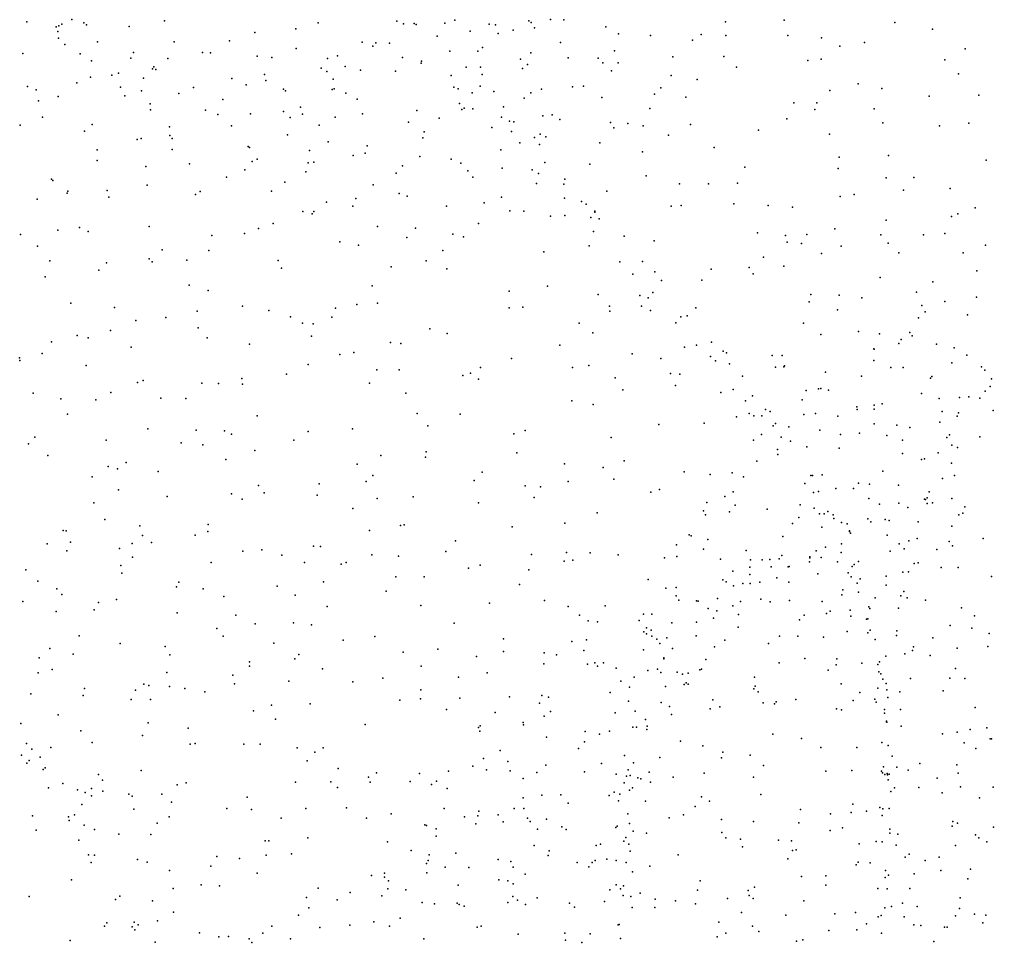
# Model space of a CAD drawing. Header units: metres. Extents: x -25 to 25, y -27.7 to 27.8.
# Drawn here: x -4.742 to -3.329, y -2.669 to -1.329 of the extents above; entities that cross this region are included whole.
import ezdxf

# ---------------------------------------------------------------- set-up
doc = ezdxf.new("R2010")
doc.units = ezdxf.units.M

msp = doc.modelspace()

# ---------------------------------------------------------------- linework, layer by layer
for p in [(-4.7313, -1.3329, -8.5523), (-4.6887, -1.3402, -7.9586), (-4.6852, -1.3385, -8.4729), (-4.6806, -1.3359, -7.6216), (-4.6662, -1.3293, -8.1059), (-4.6487, -1.3341, -8.2684), (-4.6447, -1.3372, -8.1931), (-4.5831, -1.3394, -7.3714), (-4.5318, -1.3313, 24.0346), (-4.3088, -1.3341, 0.2464), (-4.1946, -1.3316, -4.2348), (-4.1846, -1.3354, -8.4764), (-4.1692, -1.3351, -4.3051), (-4.1664, -1.3365, -8.5519), (-4.125, -1.3346, -5.0976), (-4.1103, -1.3303, -4.6931), (-4.0607, -1.3361, -8.7788), (-4.0511, -1.337, 0.5387), (-4.003, -1.3312, -7.4318), (-3.9995, -1.3339, 28.3078), (-3.9945, -1.3412, -8.9098), (-3.9713, -1.3293, -7.8741), (-3.952, -1.3296, -8.9684), (-3.8914, -1.3398, -7.7303), (-3.7176, -1.3327, 28.7458), (-3.6324, -1.3301, -9.3454), (-3.4716, -1.3339, 24.1458), (-4.6866, -1.3466, -15.0955), (-4.6856, -1.3562, -7.7437), (-4.4007, -1.3483, -3.8522), (-4.3411, -1.3429, -7.2492), (-4.1359, -1.3533, -4.4279), (-4.0883, -1.3465, -5.2099), (-4.0474, -1.3495, 28.0899), (-4.0258, -1.3448, -26.8298), (-3.8729, -1.3502, -7.5025), (-3.8265, -1.3528, 20.3176), (-3.7527, -1.3512, 0.7637), (-3.7172, -1.3524, 24.0325), (-3.6272, -1.3528, 20.7089), (-3.5784, -1.356, 0.775), (-3.4173, -1.3433, -9.4654), (-4.6764, -1.3658, 27.2747), (-4.629, -1.362, -7.4914), (-4.5178, -1.362, 27.4565), (-4.4371, -1.3602, -15.0545), (-4.245, -1.3624, -8.3637), (-4.2295, -1.3682, -4.1652), (-4.2249, -1.3634, -7.336), (-4.205, -1.3635, -8.1606), (-4.07, -1.3701, -7.4085), (-3.957, -1.3629, -7.7907), (-3.7652, -1.3595, 28.6744), (-3.5517, -1.368, -9.3995), (-3.5156, -1.3628, 28.8159), (-4.7373, -1.3789, -8.6321), (-4.6541, -1.3791, -8.5301), (-4.5766, -1.3774, 27.3884), (-4.4764, -1.3771, -7.3305), (-4.4648, -1.3776, -26.5545), (-4.3974, -1.3825, 23.9884), (-4.3758, -1.3847, 27.5727), (-4.3404, -1.3712, -3.973), (-4.2804, -1.3819, 27.6467), (-4.1862, -1.3845, 27.7126), (-4.1175, -1.3751, -4.5526), (-4.077, -1.3751, -7.945), (-3.9999, -1.3779, 28.1652), (-3.9461, -1.3851, -5.332), (-3.8788, -1.3746, -5.3729), (-3.794, -1.3835, 24.0127), (-3.7201, -1.383, -5.4101), (-3.3697, -1.3717, -5.4724), (-4.6376, -1.3894, -7.8399), (-4.5803, -1.3856, -8.4017), (-4.5471, -1.3979, -7.3975), (-4.5267, -1.3861, -3.7161), (-4.2951, -1.3858, 23.9567), (-4.2695, -1.3977, -8.2207), (-4.1594, -1.3928, -8.0296), (-4.1589, -1.3899, -7.3751), (-4.0937, -1.3984, -4.6686), (-4.0729, -1.3986, 27.8706), (-4.015, -1.3871, -7.8366), (-4.0051, -1.3948, -5.2725), (-3.9023, -1.3856, -7.622), (-3.8957, -1.3922, 0.6623), (-3.8733, -1.3924, -9.1073), (-3.7017, -1.3984, -9.3076), (-3.5979, -1.3888, -5.4388), (-3.5789, -1.3868, -21.4743), (-3.3994, -1.3878, 20.7092), (-4.6389, -1.413, 25.1594), (-4.608, -1.4101, -7.9139), (-4.5983, -1.4073, -3.6458), (-4.549, -1.4011, -8.2349), (-4.5442, -1.4021, -8.3083), (-4.3866, -1.4091, -7.3462), (-4.3045, -1.4, -8.3722), (-4.2959, -1.4048, -8.2951), (-4.247, -1.403, -8.5687), (-4.1963, -1.4045, -4.2396), (-4.1155, -1.4106, -5.0759), (-4.0709, -1.409, -7.8834), (-4.0122, -1.4005, -7.4539), (-3.8831, -1.404, 28.4386), (-3.7965, -1.4105, -5.4026), (-3.3792, -1.408, 28.7972), (-4.7304, -1.4264, -15.8769), (-4.6591, -1.4213, -8.6167), (-4.5957, -1.4274, -7.625), (-4.5621, -1.4146, -15.4684), (-4.434, -1.4151, -8.3904), (-4.4131, -1.4243, -15.2537), (-4.3847, -1.4179, -8.27), (-4.2869, -1.4158, -8.4894), (-4.1116, -1.4276, -5.1872), (-4.0738, -1.4259, -4.7587), (-3.9398, -1.427, -9.0468), (-3.9237, -1.4263, -7.564), (-3.7589, -1.4166, 20.4541), (-3.5248, -1.4225, -5.48), (-4.718, -1.4316, 0.0364), (-4.6858, -1.4412, -3.5742), (-4.5893, -1.4401, -7.8155), (-4.5648, -1.4328, -7.4957), (-4.5108, -1.4366, -8.087), (-4.4898, -1.4281, -3.7653), (-4.3589, -1.4307, -8.2054), (-4.3559, -1.4329, -8.4429), (-4.2881, -1.4311, -4.0748), (-4.2856, -1.43, -8.1293), (-4.2684, -1.4362, -7.3625), (-4.1057, -1.4302, -8.8056), (-4.0854, -1.4356, -4.9362), (-4.0539, -1.4337, 23.9564), (-4, -1.4356, -8.9723), (-3.9848, -1.4303, 28.019), (-3.8205, -1.4377, 24.6912), (-3.8112, -1.4285, 28.5543), (-3.566, -1.4326, 20.2686), (-3.4905, -1.4293, -9.4403), (-3.4218, -1.4405, -9.4768), (-3.3499, -1.439, -9.5077), (-4.7146, -1.4476, 27.205), (-4.5525, -1.4518, -8.5423), (-4.4471, -1.4456, -15.7902), (-4.2523, -1.445, -8.0448), (-4.1034, -1.4513, -4.5327), (-4.0097, -1.4435, -5.3286), (-3.8971, -1.4424, 28.3379), (-3.775, -1.442, -9.2482), (-3.6183, -1.4503, 28.6978), (-3.5848, -1.4502, -14.988), (-4.552, -1.4603, -7.9125), (-4.472, -1.4608, -7.4358), (-4.4542, -1.4672, -3.8176), (-4.407, -1.4662, -8.5928), (-4.3591, -1.4631, -8.0567), (-4.3345, -1.4564, -8.572), (-4.3316, -1.4669, 24.8743), (-4.2445, -1.4665, -7.9519), (-4.1653, -1.4616, -7.8904), (-4.1001, -1.4598, -7.8393), (-4.0969, -1.4581, -7.4412), (-4.084, -1.459, -5.0334), (-4.0398, -1.456, -7.7617), (-3.9828, -1.4691, -7.5893), (-3.9691, -1.4676, 27.9145), (-3.8275, -1.4587, -15.1635), (-3.5878, -1.4602, 24.6863), (-3.5019, -1.4591, 28.7213), (-4.7413, -1.4826, 24.2213), (-4.7085, -1.4712, -8.7149), (-4.6367, -1.482, -8.6722), (-4.4342, -1.4835, -7.9367), (-4.3492, -1.4718, 23.9992), (-4.307, -1.4827, -8.6549), (-4.2839, -1.471, 27.6291), (-4.1777, -1.4785, -8.8039), (-4.1332, -1.4724, -4.4014), (-4.0427, -1.4713, -4.8025), (-4.031, -1.4771, -4.7333), (-4.0249, -1.4778, -7.6779), (-3.9579, -1.4747, -5.3686), (-3.8846, -1.4789, -9.126), (-3.8591, -1.4803, 24.0172), (-3.8371, -1.4837, -5.4226), (-3.7682, -1.4816, -5.4387), (-3.6284, -1.4737, -5.4728), (-3.4891, -1.4792, -5.5195), (-3.4069, -1.4836, -5.5342), (-3.3644, -1.48, 28.7113), (-4.6478, -1.4916, 24.1428), (-4.5242, -1.4852, 24.0748), (-4.524, -1.4977, -7.8131), (-4.353, -1.497, -3.9763), (-4.1548, -1.4922, -4.3003), (-4.0566, -1.486, -4.5929), (-4.0279, -1.4919, -4.8744), (-3.9865, -1.4956, -5.2833), (-3.8798, -1.4865, 28.2157), (-3.8002, -1.4972, -26.8146), (-3.6695, -1.4899, 28.5973), (-3.5665, -1.4957, -9.3953), (-4.5714, -1.5036, -3.7026), (-4.5656, -1.5023, -8.653), (-4.5207, -1.502, -7.5766), (-4.2941, -1.5068, -8.7208), (-4.157, -1.501, -7.4503), (-4.0158, -1.5084, -4.9446), (-3.9949, -1.5005, -9.0235), (-3.9876, -1.5107, 27.8247), (-3.9781, -1.4997, 23.9806), (-3.8997, -1.5086, 28.007), (-4.6295, -1.5185, -3.6536), (-4.5206, -1.518, -7.7221), (-4.4101, -1.5138, -7.4555), (-4.4085, -1.5151, -8.665), (-4.3211, -1.5193, 0.244), (-4.2403, -1.5233, -7.4437), (-4.2374, -1.5127, -4.1818), (-4.0437, -1.5186, -5.1544), (-3.8381, -1.5214, -9.1942), (-3.734, -1.5151, 28.4633), (-4.6293, -1.5342, 27.2994), (-4.4952, -1.5389, -3.7987), (-4.4044, -1.5357, 27.5223), (-4.3971, -1.5322, -3.9104), (-4.3232, -1.5374, -4.0411), (-4.3149, -1.5365, -7.4373), (-4.2578, -1.5268, -8.805), (-4.1611, -1.528, 27.6681), (-4.1155, -1.5323, -7.7319), (-4.1014, -1.5381, -7.6473), (-3.9796, -1.5367, -4.6952), (-3.9145, -1.5394, 27.8687), (-3.5525, -1.529, 28.6095), (-3.481, -1.527, -9.4393), (-3.3394, -1.5334, -9.4989), (-4.5586, -1.5425, 27.377), (-4.415, -1.5477, -7.8177), (-4.3267, -1.5503, -7.8423), (-4.1953, -1.5525, -4.2266), (-4.1863, -1.5417, -7.7631), (-4.0914, -1.5489, -7.5246), (-4.0417, -1.5452, -4.4807), (-3.9981, -1.5476, -26.7263), (-3.9889, -1.5531, -5.0493), (-3.6895, -1.5439, -9.3233), (-3.5539, -1.5456, 0.6899), (-4.6957, -1.561, 24.1985), (-4.6936, -1.5629, -8.8108), (-4.4415, -1.5584, -7.6496), (-4.357, -1.5654, 24.0144), (-4.084, -1.5584, 23.9674), (-3.992, -1.5673, -4.5489), (-3.952, -1.5684, -4.9358), (-3.9505, -1.5612, -4.7793), (-3.8325, -1.5565, 28.0468), (-3.7842, -1.5678, 28.1162), (-3.7421, -1.5677, 28.2565), (-3.7, -1.5667, -5.4906), (-3.4845, -1.559, 24.2146), (-3.4444, -1.5589, -5.5785), (-4.6729, -1.5816, 27.2176), (-4.6721, -1.5784, -3.6395), (-4.6147, -1.5777, -8.7941), (-4.5566, -1.5699, -26.4045), (-4.4799, -1.5792, -8.7599), (-4.3765, -1.5787, -7.5018), (-4.2288, -1.5694, 23.9759), (-4.1911, -1.5818, -7.5579), (-3.8896, -1.5785, -9.1438), (-3.4592, -1.5772, -26.9187), (-3.3913, -1.5749, -9.4698), (-4.7166, -1.5901, 27.1425), (-4.6124, -1.5874, 24.1449), (-4.4869, -1.5833, 27.4423), (-4.2966, -1.5945, 27.5841), (-4.254, -1.5894, -7.6899), (-4.1795, -1.5859, -8.9061), (-4.0676, -1.5956, -4.3845), (-4.0427, -1.5872, 27.6985), (-3.951, -1.5889, -9.0893), (-3.9264, -1.5934, -5.2582), (-3.7054, -1.5967, 28.1598), (-3.5511, -1.5861, 24.1606), (-3.531, -1.5833, 28.5143), (-4.331, -1.6081, -4.0353), (-4.315, -1.6083, -8.8564), (-4.2584, -1.6002, -7.5503), (-4.1226, -1.6003, -8.9447), (-4.0304, -1.6071, -9.0378), (-4.01, -1.6076, 23.977), (-3.9196, -1.5975, 27.7972), (-3.9074, -1.6091, -5.326), (-3.9073, -1.6076, -4.8664), (-3.7966, -1.6003, -5.4471), (-3.7817, -1.5995, 27.9174), (-3.6554, -1.5993, -21.9866), (-3.6205, -1.6019, -5.5289), (-3.3551, -1.6026, -21.4001), (-4.374, -1.6255, -16.0859), (-4.3176, -1.6115, -7.6464), (-3.9715, -1.615, -4.4886), (-3.9506, -1.614, -5.1509), (-3.9131, -1.6169, -4.6563), (-3.9009, -1.6186, -4.9422), (-3.4844, -1.6205, 28.404), (-3.3897, -1.6152, 28.4656), (-3.3802, -1.6115, -5.6003), (-4.6863, -1.6353, 25.2115), (-4.655, -1.6315, -8.8504), (-4.6424, -1.637, -3.6904), (-4.5541, -1.63, 25.1108), (-4.3951, -1.6328, 27.5023), (-4.2224, -1.6298, -4.1678), (-4.1672, -1.6325, 23.9788), (-4.0761, -1.6256, 0.4522), (-3.9092, -1.6373, -5.0559), (-3.6713, -1.6388, 27.9221), (-3.559, -1.6333, 28.265), (-4.7406, -1.6413, -8.8836), (-4.4632, -1.643, -3.8699), (-4.4155, -1.6402, -3.9303), (-4.2772, -1.6519, -4.1038), (-4.1801, -1.6458, -26.5634), (-4.1134, -1.6409, 24.7858), (-4.0978, -1.6449, 27.653), (-3.8646, -1.6441, -4.7512), (-3.8211, -1.6506, -9.2118), (-3.6305, -1.6428, 28.0286), (-3.6279, -1.6525, -9.3527), (-3.5997, -1.6414, 28.122), (-3.4921, -1.6419, 24.2026), (-3.43, -1.6419, 28.3409), (-3.3993, -1.6401, 0.7045), (-4.7159, -1.6585, 0.0752), (-4.535, -1.6637, -3.7997), (-4.4671, -1.6645, 24.0687), (-4.2499, -1.6567, -8.9366), (-4.1277, -1.6647, -8.9968), (-3.981, -1.6664, -4.4138), (-3.9156, -1.6581, -9.1417), (-3.6071, -1.6544, -22.2286), (-3.5497, -1.6582, -9.392), (-3.4817, -1.6541, 28.1219), (-3.34, -1.6567, -23.1562), (-4.698, -1.6798, 27.1278), (-4.5538, -1.6768, 24.1294), (-4.5496, -1.6812, 27.344), (-4.4994, -1.6788, -8.873), (-4.3668, -1.6791, -3.9903), (-4.152, -1.6798, -4.2091), (-3.8711, -1.681, 0.5708), (-3.8379, -1.6806, 24.0206), (-3.6622, -1.6746, 27.8391), (-3.5782, -1.669, -5.5873), (-3.4658, -1.6683, 28.0096), (-3.3725, -1.6682, 24.2881), (-4.6268, -1.6932, -8.8958), (-4.6156, -1.6825, 27.2703), (-4.3617, -1.6904, -8.9194), (-4.2029, -1.6883, -8.9804), (-4.1221, -1.6914, -15.5911), (-3.8199, -1.6956, -5.3966), (-3.7383, -1.6919, 27.7617), (-3.6832, -1.6895, -9.314), (-3.6327, -1.6873, -5.5454), (-3.353, -1.6942, 27.9577), (-4.705, -1.7027, 24.2511), (-3.8522, -1.6989, -4.5966), (-3.8106, -1.7082, -4.7068), (-3.7517, -1.7077, -9.2526), (-3.6772, -1.6985, 24.082), (-3.4933, -1.7037, -22.8832), (-3.4166, -1.7101, 27.8981), (-4.4958, -1.7149, -3.8464), (-4.4685, -1.7228, 25.0226), (-4.2305, -1.7159, 27.572), (-4.0317, -1.7236, 27.6355), (-3.9758, -1.7166, -9.1334), (-3.9025, -1.7286, -9.1625), (-3.8421, -1.73, -9.2042), (-3.8298, -1.7332, -5.1258), (-3.823, -1.7255, -5.0193), (-3.5937, -1.7286, 24.1085), (-3.5528, -1.7296, 27.8072), (-3.5199, -1.7336, 0.6692), (-3.4403, -1.7251, 24.2221), (-3.3535, -1.7324, -3.0667), (-4.6677, -1.7411, -3.7065), (-4.6042, -1.7476, -3.7615), (-4.4841, -1.7526, -8.9354), (-4.4184, -1.7456, 0.23), (-4.3804, -1.7519, -3.9404), (-4.2833, -1.7483, -4.0464), (-4.2527, -1.743, 0.3266), (-4.2226, -1.7411, 23.9965), (-4.0316, -1.748, 23.977), (-4.0116, -1.7469, -4.271), (-3.8857, -1.7457, -4.4245), (-3.8396, -1.7454, 27.6671), (-3.8265, -1.7518, -4.5032), (-3.7604, -1.7477, -5.4206), (-3.5961, -1.7394, -21.8268), (-3.5551, -1.7506, -9.3637), (-3.4326, -1.7443, -2.9785), (-3.3992, -1.7387, -2.871), (-4.5733, -1.7665, 27.2353), (-4.5296, -1.7621, 24.1264), (-4.3487, -1.7612, 24.0486), (-4.2889, -1.7617, -9.0073), (-3.8856, -1.7529, -15.3582), (-3.7823, -1.761, -4.9745), (-3.7732, -1.7594, -4.905), (-3.4373, -1.7624, 27.7946), (-3.4276, -1.7537, -2.8039), (-3.3663, -1.7583, -2.6765), (-4.6098, -1.781, 24.192), (-4.4828, -1.7769, 27.34), (-4.3315, -1.7704, -3.9953), (-4.3161, -1.7713, 24.9093), (-4.1467, -1.7785, 27.5643), (-3.9298, -1.7703, 23.9904), (-3.7895, -1.7699, -5.0711), (-3.6042, -1.7703, 27.7186), (-4.6586, -1.788, -8.9677), (-4.6426, -1.7915, 27.1036), (-4.4695, -1.7917, -3.8701), (-4.3182, -1.789, 27.4677), (-4.1214, -1.7852, -4.1557), (-3.9102, -1.7843, -4.3385), (-3.5792, -1.7867, -22.416), (-3.5245, -1.7821, 24.1355), (-3.4943, -1.7856, -2.8793), (-3.4628, -1.7939, -9.3981), (-3.4499, -1.7836, -3.132), (-3.4465, -1.7888, -2.7111), (-4.6957, -1.7975, 27.0222), (-4.58, -1.8049, -8.9722), (-4.4082, -1.8008, 27.3848), (-4.2038, -1.7981, -4.077), (-4.1888, -1.7998, -9.0681), (-3.9578, -1.802, 27.6021), (-3.777, -1.8051, -4.5018), (-3.7598, -1.802, -5.3084), (-3.7377, -1.7979, -4.8506), (-3.5023, -1.8074, -5.6219), (-3.5019, -1.808, -2.7623), (-3.4662, -1.7999, 27.7148), (-3.4113, -1.8008, -3.2721), (-3.3859, -1.8058, -2.583), (-4.7421, -1.8204, 24.3357), (-4.7092, -1.814, -3.6951), (-4.2774, -1.8158, 24.0266), (-4.2571, -1.8128, -4.0336), (-4.0283, -1.8214, -4.1977), (-3.8529, -1.8145, 24.8201), (-3.8112, -1.8216, -9.212), (-3.7394, -1.8187, -4.5925), (-3.7211, -1.8106, -4.7355), (-3.7162, -1.8131, -26.5583), (-3.65, -1.817, 27.6598), (-3.6354, -1.8172, -5.4993), (-3.3674, -1.8165, -3.3593), (-4.7418, -1.8244, -8.9803), (-4.6454, -1.8317, -3.7438), (-4.323, -1.8301, -9.0484), (-4.0731, -1.8343, 27.5553), (-3.9397, -1.8347, -4.2514), (-3.916, -1.8316, 0.5364), (-3.7321, -1.825, -5.3894), (-3.7119, -1.829, -15.2224), (-3.6452, -1.8342, -9.2934), (-3.633, -1.8337, 24.8385), (-3.6321, -1.8322, 24.0781), (-3.5021, -1.8245, -3.1566), (-3.4775, -1.8343, -3.24), (-3.4595, -1.8345, -2.613), (-3.389, -1.8278, -5.6363), (-3.346, -1.8334, -4.039), (-4.4193, -1.8507, -26.2667), (-4.3547, -1.8443, 24.0621), (-4.2236, -1.8377, 27.4912), (-4.1909, -1.838, 24.0065), (-4.0985, -1.8463, 24.8296), (-4.0877, -1.8429, -9.129), (-4.076, -1.8513, -4.1393), (-3.8778, -1.8496, -4.2902), (-3.7975, -1.8433, -4.4185), (-3.7839, -1.844, 27.6148), (-3.6928, -1.8472, -4.7902), (-3.5723, -1.8413, -3.0135), (-3.5202, -1.8472, -9.3545), (-3.4201, -1.8502, -9.3922), (-3.4182, -1.8477, 24.1853), (-3.341, -1.8386, -3.8847), (-3.3314, -1.8508, -2.4116), (-4.5706, -1.8565, 24.1818), (-4.5626, -1.8536, -3.8026), (-4.4773, -1.8571, -9.0215), (-4.4534, -1.8578, 27.3017), (-4.4187, -1.8587, -3.9029), (-4.2341, -1.8573, -9.0926), (-3.7899, -1.8608, 24.0219), (-3.5825, -1.8655, -5.5659), (-3.5792, -1.8648, -2.7733), (-3.3333, -1.8622, -3.689), (-4.7223, -1.8717, -17.8207), (-4.6096, -1.8709, -9.0103), (-4.5368, -1.8792, 27.1794), (-4.5009, -1.8797, -3.8447), (-4.1816, -1.8718, -4.0571), (-3.8666, -1.8671, -9.1899), (-3.7241, -1.8707, -4.488), (-3.7065, -1.8667, -5.1884), (-3.6783, -1.8755, -5.4216), (-3.6006, -1.8678, -2.903), (-3.5679, -1.8675, -3.1229), (-3.4329, -1.8721, -3.3695), (-3.4073, -1.8795, -2.4467), (-3.378, -1.878, -3.4908), (-3.3643, -1.8769, -3.8297), (-3.3486, -1.879, 24.7888), (-3.3408, -1.8691, 27.6464), (-4.6819, -1.88, 26.9666), (-4.6313, -1.8816, 27.0507), (-3.9403, -1.8829, 27.5563), (-3.9096, -1.8884, -26.3953), (-3.6886, -1.8828, -9.255), (-3.6065, -1.8816, 27.6033), (-3.5269, -1.8915, -3.2654), (-3.5018, -1.8891, 27.6051), (-3.49, -1.8873, 0.6885), (-4.6725, -1.9025, 24.2828), (-4.3971, -1.9046, -9.0769), (-4.1652, -1.9013, -9.1258), (-4.1027, -1.9023, -4.0851), (-3.7015, -1.9061, 27.5727), (-3.6831, -1.9012, -5.2569), (-3.6765, -1.9045, -5.1007), (-3.6647, -1.9046, -5.0029), (-3.6593, -1.8953, -4.8551), (-3.6527, -1.8982, -4.7632), (-3.6037, -1.9029, -22.1453), (-3.5869, -1.9015, -22.647), (-3.5546, -1.9051, -9.3149), (-3.5267, -1.8957, -2.6026), (-3.5018, -1.8951, -5.6137), (-3.403, -1.8986, -23.3915), (-3.3814, -1.905, -3.9123), (-3.3792, -1.9002, -4.1353), (-3.3291, -1.8968, -2.304), (-4.1496, -1.919, 27.4627), (-3.8144, -1.9172, -4.3005), (-3.7486, -1.9155, -4.4017), (-3.6482, -1.9191, -3.0314), (-3.6449, -1.9159, -2.8717), (-3.6256, -1.9207, -2.7536), (-3.502, -1.9162, -3.3369), (-3.4691, -1.9182, -2.4309), (-3.4501, -1.9218, 24.1458), (-3.4064, -1.9137, -2.3575), (-4.7196, -1.9355, 24.3547), (-4.5557, -1.9236, 27.1006), (-4.4855, -1.9254, 0.248), (-4.4447, -1.9263, -3.8404), (-4.4343, -1.9311, 27.2433), (-4.3234, -1.9273, 24.0635), (-4.2589, -1.9235, 27.407), (-4.0246, -1.9306, 23.9855), (-4.0084, -1.926, 27.5075), (-3.8834, -1.9361, -4.2209), (-3.6654, -1.9317, -2.9396), (-3.6369, -1.9357, -4.9341), (-3.5808, -1.9257, -2.6519), (-3.5506, -1.9316, -5.5631), (-3.5233, -1.9299, -2.5371), (-3.4835, -1.9331, -9.3265), (-3.3965, -1.936, -3.9883), (-3.3923, -1.9321, -9.3515), (-3.3485, -1.9353, 24.1782), (-4.7291, -1.9453, -3.6681), (-4.6164, -1.9401, 26.9833), (-4.5073, -1.9441, -3.7833), (-4.4761, -1.9468, 24.1281), (-4.3441, -1.94, -3.8997), (-3.6769, -1.9401, -4.4965), (-3.6234, -1.9415, -3.1574), (-3.5997, -1.9496, -22.8815), (-3.4608, -1.94, -3.431), (-3.3893, -1.9475, -3.6019), (-3.381, -1.9505, -4.2258), (-4.7009, -1.9624, -18.2828), (-4.4007, -1.9551, 24.9621), (-4.2179, -1.9625, -9.1303), (-4.1518, -1.9572, -4.0113), (-4.0205, -1.9586, -9.1554), (-3.642, -1.9534, -5.3683), (-3.6418, -1.9607, -5.1351), (-3.5528, -1.9518, -23.2243), (-3.4606, -1.9596, -2.3), (-3.4089, -1.9586, -4.0824), (-4.6134, -1.9784, 24.2529), (-4.5871, -1.9723, -9.0638), (-4.4425, -1.9679, -9.1), (-4.2519, -1.9748, -3.9328), (-4.1528, -1.9648, 24.0148), (-3.9514, -1.9746, -15.5416), (-3.8647, -1.9702, -9.1865), (-3.6719, -1.9703, 0.6385), (-3.433, -1.9679, 27.5426), (-3.4287, -1.9673, -5.6293), (-3.3898, -1.9733, -3.7308), (-4.5999, -1.9814, -18.096), (-4.5407, -1.9853, 24.1934), (-4.2291, -1.9915, -15.9793), (-4.0706, -1.9867, -4.0476), (-3.895, -1.9797, 27.4849), (-3.7775, -1.9861, -9.1923), (-3.7396, -1.9899, -4.3342), (-3.7078, -1.9874, -2.8766), (-3.5936, -1.9912, -4.6731), (-3.5914, -1.9915, -4.7562), (-3.5772, -1.9905, -5.4301), (-3.4893, -1.985, 24.1047), (-3.3851, -1.9914, -4.2889), (-4.6365, -1.9931, -3.6719), (-4.3951, -2.0058, 24.1047), (-4.307, -2.0033, -3.8774), (-4.2392, -1.9999, 24.0497), (-4.0823, -1.9986, -9.1658), (-4.0084, -2.0063, 27.4323), (-3.9458, -1.9999, 23.9896), (-3.8796, -1.9968, -4.183), (-3.6916, -1.9932, -3.0934), (-3.6025, -2.0027, -2.5435), (-3.5244, -2.0023, -5.5475), (-3.5085, -2.0041, -15.1049), (-3.4665, -2.0054, -3.5122), (-3.4025, -1.9959, -2.0763), (-4.5984, -2.012, 26.9296), (-4.4344, -2.0179, 27.1272), (-4.387, -2.0163, -3.7942), (-4.3103, -2.0201, 27.2576), (-3.9862, -2.0078, -4.0969), (-3.8261, -2.0157, 24.8486), (-3.8131, -2.0118, -4.2349), (-3.7064, -2.0149, -9.2089), (-3.5899, -2.0162, -3.338), (-3.5825, -2.0145, -26.3437), (-3.5572, -2.0103, -2.4126), (-3.532, -2.0101, -2.3388), (-3.422, -2.015, -4.1388), (-4.6341, -2.0308, 26.8552), (-4.5276, -2.0216, -3.6995), (-4.4191, -2.0256, -9.1331), (-4.223, -2.0246, 27.3163), (-4.171, -2.0224, -9.158), (-4.076, -2.0308, 24.0044), (-3.9954, -2.0232, -9.1728), (-3.7444, -2.0307, -2.9291), (-3.7183, -2.0216, -2.7589), (-3.7033, -2.0342, -2.6905), (-3.6092, -2.0341, -9.2222), (-3.5094, -2.0247, -2.2165), (-3.4941, -2.033, 27.4836), (-3.4661, -2.0316, -1.9758), (-3.429, -2.0259, -4.0207), (-3.4274, -2.026, -3.9295), (-3.425, -2.0237, -1.9126), (-3.4248, -2.032, -3.8375), (-3.417, -2.031, -4.2364), (-3.3893, -2.0248, -1.7629), (-4.2584, -2.0392, -9.1598), (-3.9038, -2.0453, 27.4216), (-3.7496, -2.0424, -2.8579), (-3.7468, -2.0482, -3.0516), (-3.7118, -2.0439, -3.1535), (-3.6572, -2.0403, -2.5693), (-3.5889, -2.0387, -5.1432), (-3.581, -2.0468, -5.2196), (-3.5744, -2.0469, -3.4021), (-3.5688, -2.0434, -4.9634), (-3.5611, -2.0483, -4.893), (-3.4528, -2.0378, -1.7932), (-3.3788, -2.0486, -1.6423), (-3.3732, -2.0461, 27.4796), (-3.3704, -2.0369, -9.2851), (-4.6184, -2.0553, 24.2913), (-4.4684, -2.0626, 27.0231), (-4.1838, -2.0631, -3.9104), (-3.9509, -2.0607, -26.1088), (-3.6205, -2.0609, -2.4382), (-3.611, -2.0523, -4.4563), (-3.5601, -2.0535, -4.5782), (-3.5494, -2.0597, -4.6658), (-3.5409, -2.0617, -3.4733), (-3.5111, -2.0543, -2.0328), (-3.5065, -2.0587, -1.8617), (-3.4856, -2.055, -5.5857), (-3.4798, -2.0565, -1.6488), (-3.4381, -2.0587, -3.7203), (-4.6788, -2.0711, 24.3687), (-4.6742, -2.0716, 26.7846), (-4.5674, -2.0643, -9.1211), (-4.4687, -2.0726, -3.6927), (-4.2343, -2.0711, 0.3718), (-4.189, -2.064, 24.8613), (-4.0273, -2.0659, -4.0211), (-3.7704, -2.0774, 24.0129), (-3.5778, -2.0663, -2.2893), (-3.5375, -2.0716, -2.1275), (-3.5374, -2.0727, -4.7357), (-3.5361, -2.0751, -1.7236), (-3.3892, -2.0648, -1.5478), (-4.7018, -2.0903, -9.109), (-4.6679, -2.0881, -16.3985), (-4.5787, -2.0899, -3.6181), (-4.5635, -2.0786, 26.8772), (-4.5505, -2.0885, -18.3682), (-4.4872, -2.0779, -9.1447), (-4.1096, -2.086, -3.9364), (-3.7885, -2.0918, -2.9224), (-3.7674, -2.0788, -4.2324), (-3.7432, -2.084, 27.4304), (-3.6345, -2.0801, 24.0514), (-3.549, -2.0903, -5.2891), (-3.4827, -2.078, -1.5015), (-3.4654, -2.0906, -3.6262), (-3.4513, -2.0862, -3.9848), (-3.4396, -2.0829, -9.2382), (-3.393, -2.0872, -5.6148), (-3.3437, -2.083, -1.4715), (-4.6733, -2.1006, -3.574), (-4.5968, -2.0975, -26.1146), (-4.4182, -2.1012, -9.1625), (-4.3904, -2.0993, 27.046), (-4.3154, -2.0937, -26.0549), (-4.3054, -2.0942, -16.1501), (-4.1236, -2.1016, 27.281), (-3.9993, -2.1061, 27.343), (-3.9484, -2.1033, 0.5151), (-3.9139, -2.1038, -4.0882), (-3.7494, -2.0981, -2.6934), (-3.6876, -2.1001, -2.5212), (-3.586, -2.1005, -23.5057), (-3.5723, -2.0952, -1.8131), (-3.5497, -2.1032, -1.4275), (-3.4787, -2.1012, 24.0896), (-3.4582, -2.0978, -1.3874), (-3.411, -2.0989, -4.3265), (-3.3881, -2.0936, -1.4148), (-4.5783, -2.11, 0.2589), (-4.4638, -2.1174, 26.9359), (-4.3615, -2.1068, -3.7018), (-4.3284, -2.1178, 24.1045), (-4.2754, -2.1202, 27.1359), (-4.2678, -2.1175, -3.7633), (-4.2306, -2.1063, -3.8303), (-4.1921, -2.1082, -9.1866), (-3.9517, -2.1159, 24.8331), (-3.9392, -2.1141, -9.1896), (-3.8734, -2.1066, 23.9976), (-3.8062, -2.1106, -9.1891), (-3.7881, -2.1087, -2.8127), (-3.7249, -2.1126, -9.1926), (-3.6815, -2.1138, -1.456), (-3.6643, -2.1137, -3.3265), (-3.6534, -2.1131, -1.655), (-3.6396, -2.1121, -1.7412), (-3.6359, -2.1075, -1.5863), (-3.5957, -2.1165, -2.1749), (-3.5953, -2.1094, -1.9114), (-3.5951, -2.1109, -9.1994), (-3.5788, -2.1102, -2.017), (-3.5552, -2.1167, -1.3194), (-3.5243, -2.116, -4.7925), (-3.4437, -2.1189, 0.7709), (-3.4379, -2.1182, -4.2594), (-4.7328, -2.1284, 25.1278), (-4.5949, -2.1221, -3.5574), (-4.5935, -2.1329, -18.69), (-4.0906, -2.1257, 24.0267), (-4.0737, -2.1216, -9.1891), (-4.0028, -2.1285, 24.0039), (-3.7069, -2.1303, -23.1909), (-3.6824, -2.1243, -1.3274), (-3.6515, -2.1238, -2.3739), (-3.6264, -2.1237, 24.8567), (-3.625, -2.1236, -1.2852), (-3.5835, -2.134, 27.4276), (-3.5395, -2.1325, -5.1848), (-3.5338, -2.1235, -5.3625), (-3.5306, -2.1207, -4.9572), (-3.4603, -2.1315, -3.7137), (-3.4519, -2.1314, -4.1462), (-3.4045, -2.1249, -1.2787), (-3.3798, -2.1248, 24.1092), (-4.7156, -2.1447, 26.6762), (-4.5107, -2.1461, 26.8459), (-4.301, -2.1458, -9.1843), (-4.1959, -2.1386, 24.0614), (-4.1547, -2.1385, -3.8645), (-3.8298, -2.1423, 27.3715), (-3.7213, -2.1426, -1.6599), (-3.7166, -2.1455, -1.738), (-3.6923, -2.1482, 24.0311), (-3.682, -2.1349, -2.4376), (-3.6816, -2.1482, -22.6931), (-3.6675, -2.1461, 27.4053), (-3.6429, -2.1401, -4.3347), (-3.6254, -2.1461, -2.1007), (-3.5352, -2.1383, -5.084), (-3.5267, -2.1475, -4.5338), (-3.5222, -2.1414, -9.1928), (-3.4845, -2.1374, 27.4309), (-3.3315, -2.1379, -9.2137), (-4.6878, -2.156, -3.4839), (-4.5142, -2.1527, -3.506), (-4.4755, -2.1557, -9.1589), (-4.3682, -2.1518, 0.3121), (-4.2101, -2.159, -3.7596), (-4.0163, -2.1495, -15.7906), (-3.8043, -2.1547, -4.1504), (-3.7889, -2.1539, -1.4941), (-3.706, -2.1516, -1.8249), (-3.5474, -2.1573, -21.9093), (-3.5245, -2.1605, -5.2809), (-3.4844, -2.1504, -1.1961), (-3.4588, -2.1596, -3.9359), (-4.7373, -2.174, 24.5249), (-4.6807, -2.1639, -9.1254), (-4.6274, -2.1756, -18.9422), (-4.6012, -2.1714, -3.4497), (-4.4457, -2.167, -3.5176), (-4.3418, -2.1648, 26.9974), (-4.0598, -2.1766, -3.9008), (-3.98, -2.1729, -9.1878), (-3.7891, -2.1658, -1.276), (-3.7853, -2.1723, 24.8439), (-3.7598, -2.1733, -3.2212), (-3.7571, -2.1738, -2.617), (-3.7291, -2.1698, -22.9698), (-3.6957, -2.1741, -1.9824), (-3.6663, -2.1709, -2.2353), (-3.6526, -2.1747, -3.3806), (-3.6246, -2.1728, -4.2574), (-3.5773, -2.1742, -1.1427), (-3.5488, -2.1647, -23.707), (-3.5005, -2.1689, -5.4179), (-3.4631, -2.1658, -5.5307), (-3.4538, -2.1688, -9.1842), (-3.4275, -2.1725, -4.3299), (-4.6889, -2.1889, -3.4215), (-4.6338, -2.1863, 24.3836), (-4.5131, -2.1909, 25.0176), (-4.2954, -2.1817, -3.6085), (-4.1596, -2.1798, 27.1446), (-3.9458, -2.1816, -3.9969), (-3.8921, -2.1806, -4.0647), (-3.7428, -2.1845, 27.371), (-3.7303, -2.1879, -4.2004), (-3.7071, -2.1807, -1.148), (-3.5657, -2.1883, -26.1631), (-3.5368, -2.1869, -3.5755), (-3.5095, -2.1821, -4.6924), (-3.5082, -2.1843, -4.7666), (-3.4665, -2.184, -3.7843), (-3.3751, -2.1836, -5.614), (-4.4283, -2.1941, 26.856), (-3.9294, -2.1943, 24.0043), (-3.9166, -2.2024, 27.2862), (-3.9032, -2.2036, -1.339), (-3.8426, -2.202, -1.6022), (-3.8365, -2.1924, 0.5847), (-3.8245, -2.1926, 24.0005), (-3.7595, -2.2042, -2.5411), (-3.735, -2.1982, -2.4535), (-3.6986, -2.1932, -2.3675), (-3.6103, -2.201, 24.0486), (-3.6036, -2.1943, -1.0809), (-3.571, -2.1918, 0.7224), (-3.5357, -2.1957, -4.1589), (-3.5128, -2.1999, -5.0005), (-3.5109, -2.1994, -4.9135), (-3.3563, -2.1949, -1.1721), (-4.4555, -2.2135, -3.4231), (-4.4003, -2.2066, -3.4673), (-4.3443, -2.2053, 26.9214), (-4.3181, -2.2083, -3.5224), (-4.1114, -2.2057, -3.8002), (-3.8362, -2.2183, -1.7268), (-3.8322, -2.2126, 27.3087), (-3.8254, -2.2157, -2.7891), (-3.7952, -2.2054, -1.8136), (-3.6993, -2.2116, -9.1702), (-3.5409, -2.2179, -1.0461), (-3.5078, -2.2159, -9.1544), (-3.4688, -2.2167, -4.0785), (-3.3915, -2.2092, 24.0934), (-3.3601, -2.2128, 27.4022), (-4.6556, -2.224, 26.6457), (-4.4464, -2.2246, -9.174), (-4.2722, -2.2304, -9.1943), (-4.2266, -2.225, -3.6194), (-4.0395, -2.2286, -25.7098), (-3.9406, -2.2324, -1.3991), (-3.9194, -2.2301, -1.5524), (-3.8321, -2.2214, -2.9728), (-3.8246, -2.2244, -3.0538), (-3.8171, -2.2288, -1.1266), (-3.8028, -2.2269, -9.1716), (-3.7601, -2.2243, -1.0808), (-3.7187, -2.2303, -2.1647), (-3.6394, -2.2247, -3.4304), (-3.6126, -2.2245, -9.1568), (-3.5753, -2.2258, -4.2823), (-3.5108, -2.2195, -5.0876), (-3.5004, -2.2295, -5.2851), (-3.4694, -2.2237, -3.991), (-3.4168, -2.2269, -1.0561), (-3.3349, -2.2207, 24.778), (-4.6979, -2.2425, -3.36), (-4.5958, -2.2351, -3.3652), (-4.5307, -2.2397, 26.7062), (-4.3731, -2.2345, 24.1598), (-4.1348, -2.2433, -3.7051), (-4.0396, -2.2466, 27.1384), (-3.9233, -2.2455, -1.2184), (-3.8365, -2.2443, -2.8538), (-3.8128, -2.2352, -3.1297), (-3.7946, -2.2426, -3.2067), (-3.7333, -2.24, -2.2347), (-3.655, -2.2353, -1.0221), (-3.4461, -2.2455, -4.3082), (-3.4447, -2.2402, 27.3904), (-3.3815, -2.2421, -9.1355), (-3.3367, -2.2396, -15.1195), (-4.7135, -2.2562, -16.6789), (-4.6643, -2.2507, -9.1448), (-4.5239, -2.2517, -9.1689), (-4.3427, -2.2573, -9.1937), (-4.3366, -2.2514, -3.4238), (-4.1853, -2.2477, 24.077), (-4.0789, -2.2543, 24.047), (-3.9806, -2.2489, -3.9056), (-3.9626, -2.2517, -1.4807), (-3.8069, -2.256, -4.0849), (-3.8069, -2.2573, -2.6411), (-3.746, -2.2584, -25.8693), (-3.6023, -2.2571, -3.5117), (-3.556, -2.2577, 27.3599), (-3.4848, -2.2538, -5.3742), (-3.4571, -2.2501, -5.4532), (-3.4205, -2.2526, -4.3776), (-4.6949, -2.2728, 24.5584), (-4.4083, -2.262, -18.708), (-4.4083, -2.2682, -25.8907), (-4.3026, -2.2722, 24.1221), (-4.1594, -2.2683, -3.6279), (-3.9811, -2.2645, -1.324), (-3.9178, -2.265, 27.1973), (-3.9073, -2.2632, -1.7113), (-3.9033, -2.2683, -3.9841), (-3.8945, -2.2631, -1.1158), (-3.8761, -2.2712, 24.0065), (-3.8302, -2.2745, -2.7247), (-3.816, -2.2723, -1.9418), (-3.755, -2.2736, -2.3629), (-3.7522, -2.2725, -4.1297), (-3.6396, -2.2632, 27.3395), (-3.5687, -2.2737, -0.975), (-3.5569, -2.2663, -4.1344), (-3.5198, -2.2637, -4.3053), (-3.4965, -2.2656, -4.9333), (-3.494, -2.262, -4.6156), (-3.3838, -2.2716, 0.92), (-4.7152, -2.2777, 26.5075), (-4.5283, -2.2771, -3.3183), (-4.4324, -2.2811, 26.711), (-4.351, -2.2897, -18.4307), (-4.2149, -2.2854, -16.1112), (-4.1051, -2.2839, 27.018), (-4.0635, -2.2776, -3.7564), (-3.8502, -2.2842, -3.0202), (-3.8116, -2.2771, -23.3372), (-3.7877, -2.2768, -2.0586), (-3.7799, -2.2798, -1.0139), (-3.7718, -2.2781, -23.5888), (-3.6755, -2.2842, -4.2026), (-3.4951, -2.2764, -5.191), (-3.492, -2.2792, -23.9273), (-3.4893, -2.2871, -4.3945), (-3.4489, -2.2858, -0.969), (-3.3919, -2.2854, -5.5197), (-3.3704, -2.2862, -1.0018), (-4.6476, -2.3004, -3.293), (-4.5736, -2.3029, -9.1694), (-4.5615, -2.2941, -19.4903), (-4.5542, -2.2964, 26.6025), (-4.5246, -2.2976, -17.5042), (-4.502, -2.3006, -17.7416), (-4.4303, -2.2938, -18.1313), (-4.2584, -2.2908, 26.8209), (-4.1595, -2.3023, -3.5554), (-3.8693, -2.2899, -9.1805), (-3.8569, -2.2986, -2.9369), (-3.8046, -2.2977, -2.5122), (-3.7773, -2.2947, -15.633), (-3.7744, -2.2921, -2.1876), (-3.7715, -2.2942, -2.2927), (-3.6766, -2.3009, -0.936), (-3.6746, -2.2969, -22.3296), (-3.5497, -2.2938, 24.0531), (-3.4965, -2.3, -3.9118), (-3.4844, -2.2935, -4.6936), (-3.4836, -2.3023, -4.7792), (-3.4015, -2.3037, -4.444), (-4.7257, -2.3083, -3.2912), (-4.6495, -2.3108, 24.4883), (-4.5798, -2.3166, -3.2748), (-4.5522, -2.3163, -17.0516), (-4.473, -2.3055, -9.1831), (-4.1903, -2.3177, -3.4792), (-4.1602, -2.3154, 26.8806), (-4.1032, -2.3144, -3.6178), (-4.0309, -2.3124, -1.4991), (-3.9843, -2.3105, -1.6289), (-3.9743, -2.313, 24.0321), (-3.8849, -2.3065, -1.8518), (-3.7361, -2.3171, 27.253), (-3.6702, -2.3052, 24.0302), (-3.6153, -2.3165, -4.1485), (-3.5323, -2.318, -0.924), (-3.5225, -2.3065, -3.7196), (-3.5006, -2.316, -3.8288), (-3.4819, -2.3135, 27.3437), (-3.4645, -2.3052, 24.0646), (-4.3765, -2.3245, -16.4498), (-4.3203, -2.3229, -3.3479), (-4.1223, -2.3309, -9.2005), (-3.9877, -2.3218, -1.1659), (-3.8582, -2.3191, -2.8655), (-3.8109, -2.321, -25.5749), (-3.7987, -2.3265, -4.0425), (-3.74, -2.3302, -23.8534), (-3.7258, -2.3272, -3.3472), (-3.6631, -2.3214, 24.8121), (-3.6464, -2.3227, -9.1367), (-3.6438, -2.32, -3.4692), (-3.5567, -2.3301, -3.6157), (-3.5491, -2.3317, -9.1174), (-3.4989, -2.3203, -3.9921), (-3.4868, -2.3312, -4.3273), (-3.4636, -2.3309, -5.364), (-3.3553, -2.3279, -4.5075), (-4.6862, -2.3388, 24.6199), (-4.4024, -2.3329, -3.3077), (-4.3704, -2.3451, 24.2072), (-4.0519, -2.3356, 24.8082), (-3.9806, -2.3408, 27.062), (-3.9714, -2.3337, -1.7154), (-3.8777, -2.3358, 27.1546), (-3.8484, -2.3334, -3.0745), (-3.8334, -2.3457, -3.1561), (-3.7961, -2.3384, -3.2496), (-3.487, -2.3361, -5.1298), (-4.7403, -2.3515, 25.1074), (-4.5552, -2.3506, 24.3964), (-4.4973, -2.3582, 24.3345), (-4.2404, -2.3527, -9.1968), (-4.0759, -2.3572, -1.3273), (-4.0734, -2.3549, -25.4282), (-4.0111, -2.3497, 0.4745), (-4.0109, -2.3534, -3.725), (-3.8518, -2.3568, -2.731), (-3.8466, -2.3568, -23.1222), (-3.8319, -2.36, -2.5844), (-3.831, -2.3552, -2.0808), (-3.4841, -2.348, -5.0209), (-3.4839, -2.3491, -4.5415), (-3.4836, -2.3495, -4.8514), (-3.4626, -2.3551, -4.2083), (-3.3623, -2.3601, -21.6158), (-3.3381, -2.3575, -5.5499), (-4.6533, -2.3618, -9.1521), (-4.5635, -2.3689, -3.227), (-4.0739, -2.3623, -1.4412), (-3.9773, -2.3711, -1.0589), (-3.9214, -2.3631, -9.1758), (-3.9002, -2.367, -3.9075), (-3.8857, -2.3623, -0.9782), (-3.6489, -2.3669, -0.8718), (-3.6073, -2.3733, 27.2759), (-3.4028, -2.3662, -15.2915), (-3.3813, -2.3637, -9.0658), (-3.3337, -2.3735, 24.7082), (-3.3313, -2.3738, -0.9287), (-4.7319, -2.3802, 26.2629), (-4.724, -2.3887, -9.1405), (-4.6965, -2.3863, 24.7109), (-4.6364, -2.379, -3.2244), (-4.4944, -2.3814, 26.5078), (-4.4871, -2.3805, -9.175), (-4.4164, -2.3811, -3.2581), (-4.3927, -2.3815, -9.1859), (-4.3392, -2.3868, -3.2808), (-4.3016, -2.3867, 24.1677), (-3.9311, -2.3874, -3.839), (-3.9223, -2.3779, -1.9092), (-3.783, -2.3772, -22.7204), (-3.7502, -2.3838, 27.195), (-3.5791, -2.3863, -0.8556), (-3.5269, -2.3863, -3.6893), (-3.4906, -2.3789, -3.889), (-3.4814, -2.3833, -4.7061), (-3.3713, -2.3796, -5.4748), (-3.3543, -2.3878, 27.3244), (-4.7394, -2.3972, 25.0811), (-4.7123, -2.4, -3.2133), (-4.3135, -2.3931, 26.5957), (-4.0688, -2.4022, -3.51), (-4.0443, -2.3905, -1.6238), (-3.864, -2.3976, -3.019), (-3.8127, -2.4007, -3.9658), (-3.7233, -2.4011, -4.1238), (-3.7214, -2.3928, 24.0393), (-3.6816, -2.3975, -3.415), (-3.4755, -2.3986, -5.1984), (-4.7312, -2.409, 26.02), (-4.728, -2.4052, 26.1764), (-4.7047, -2.4158, 25.4965), (-4.3244, -2.4054, -19.4115), (-4.2798, -2.4166, -25.4998), (-4.0842, -2.4131, -9.1872), (-4.0335, -2.4064, -3.5764), (-3.9783, -2.4119, 26.9647), (-3.8977, -2.4095, 24.0394), (-3.8512, -2.4086, -3.1022), (-3.6623, -2.4122, -4.1579), (-3.4884, -2.4142, -0.8361), (-3.4691, -2.4148, 24.0651), (-3.4357, -2.4096, -5.3412), (-3.382, -2.4114, 24.0679), (-4.7079, -2.4181, 24.8624), (-4.6273, -2.4252, 26.2987), (-4.5654, -2.4196, 0.3191), (-4.2356, -2.4292, -18.8239), (-4.224, -2.4228, -3.3276), (-4.1614, -2.4237, -3.3713), (-4.1195, -2.4204, -1.494), (-4.0646, -2.4184, -1.1345), (-4.0299, -2.4202, 26.8794), (-4.0112, -2.431, -1.0345), (-3.9913, -2.4226, -1.8306), (-3.922, -2.4214, -23.9326), (-3.8763, -2.425, 27.0755), (-3.8612, -2.4278, -9.1508), (-3.8587, -2.4186, -0.9088), (-3.856, -2.427, 24.7466), (-3.8449, -2.4301, -2.5789), (-3.8281, -2.4218, -2.2316), (-3.7936, -2.4293, -3.2664), (-3.7485, -2.4234, -3.324), (-3.6768, -2.4294, -9.1048), (-3.5721, -2.4206, -9.0871), (-3.534, -2.4196, -4.0954), (-3.4913, -2.4205, -4.3907), (-3.4899, -2.4231, -3.9543), (-3.4864, -2.4252, -4.5334), (-3.4827, -2.4239, -4.9376), (-3.4824, -2.4257, -24.1512), (-3.4802, -2.4248, -4.8533), (-3.4525, -2.419, -4.2428), (-3.4102, -2.4305, -9.0283), (-3.3799, -2.4235, -4.4181), (-4.6999, -2.4446, 25.0062), (-4.679, -2.4383, 25.634), (-4.6214, -2.4338, -3.1812), (-4.5135, -2.4402, 26.3934), (-4.5004, -2.4373, -3.1839), (-4.3414, -2.4364, -9.1871), (-4.2902, -2.4361, -19.0494), (-4.2806, -2.4444, 26.4988), (-4.2333, -2.4365, -9.1881), (-4.175, -2.4354, 24.1097), (-4.1443, -2.4398, -1.305), (-4.1369, -2.435, -1.3746), (-3.8648, -2.4376, -25.1355), (-3.8523, -2.4449, -2.1683), (-3.8404, -2.4316, -3.1707), (-3.8266, -2.4366, -2.4436), (-3.4815, -2.4333, -4.6533), (-3.4722, -2.4449, -4.043), (-3.4372, -2.4442, -4.3092), (-3.3763, -2.4431, -0.8441), (-3.3289, -2.4438, -5.5064), (-4.6579, -2.4476, 26.068), (-4.6469, -2.4514, 25.7861), (-4.6374, -2.4459, 24.6276), (-4.6374, -2.4565, 25.9055), (-4.6212, -2.4498, 26.2161), (-4.5836, -2.454, -9.1573), (-4.5787, -2.4567, -25.6923), (-4.5356, -2.4539, 24.438), (-4.4119, -2.4583, -3.1942), (-4.1216, -2.4458, -1.2076), (-4.0113, -2.4592, -3.5087), (-3.9843, -2.4554, -9.1671), (-3.9563, -2.4551, -3.6646), (-3.8866, -2.4559, -3.8322), (-3.8789, -2.4511, -2.0857), (-3.8707, -2.4541, -2.8745), (-3.8569, -2.4481, 0.5498), (-3.7522, -2.458, -4.0397), (-3.6663, -2.4546, -25.3993), (-3.4775, -2.4502, -5.0089), (-3.4032, -2.4518, 27.2878), (-3.3491, -2.4592, -26.1045), (-4.6517, -2.4689, 25.5594), (-4.5216, -2.4654, 26.2828), (-3.946, -2.4669, -0.9318), (-3.873, -2.4636, -22.9263), (-3.8338, -2.4639, -2.34), (-3.7618, -2.4717, -9.1102), (-3.7407, -2.4643, -0.8165), (-3.5327, -2.4683, 0.8371), (-3.4937, -2.4731, -4.2024), (-4.7234, -2.4854, -19.7511), (-4.671, -2.4868, -9.1441), (-4.6621, -2.4838, 25.3562), (-4.5762, -2.4755, -3.1466), (-4.5251, -2.4866, 26.1426), (-4.4414, -2.4749, -9.1729), (-4.4056, -2.4761, 24.2997), (-4.3264, -2.4749, 26.4073), (-4.2676, -2.474, -3.2455), (-4.2026, -2.4823, -16.1856), (-4.1256, -2.4748, 26.6065), (-4.0962, -2.4868, -1.6746), (-4.0771, -2.4852, -9.1778), (-4.0757, -2.4787, -3.3888), (-4.0475, -2.4841, -1.8016), (-4.0244, -2.4746, 26.7897), (-4.0104, -2.4749, -1.8795), (-3.8592, -2.4827, -0.8481), (-3.7787, -2.4838, -3.9668), (-3.6088, -2.4764, -4.1219), (-3.565, -2.4825, -3.6091), (-3.5351, -2.4804, -4.1334), (-3.513, -2.4785, -4.2902), (-3.4902, -2.485, -9.0147), (-3.4893, -2.4752, -4.4782), (-3.4802, -2.4745, -4.7498), (-4.6702, -2.4921, -3.1407), (-4.6484, -2.4988, 24.7749), (-4.5423, -2.4958, 25.8944), (-4.3622, -2.4886, 26.3243), (-4.2385, -2.4889, 26.4206), (-4.1538, -2.4983, -1.5554), (-4.1516, -2.4995, 26.5117), (-4.08, -2.497, 24.7742), (-4.0401, -2.4942, 26.6823), (-4.0048, -2.489, -0.9705), (-4.0009, -2.4938, -23.7312), (-3.9772, -2.49, 26.8635), (-3.9549, -2.5012, -23.271), (-3.8749, -2.5004, -2.9388), (-3.8569, -2.4966, -2.2822), (-3.7991, -2.4884, 27.0778), (-3.7234, -2.4908, -3.3665), (-3.677, -2.4935, 0.6781), (-3.6109, -2.4953, -9.0582), (-3.3888, -2.5004, -8.9929), (-3.3875, -2.4936, 1.1058), (-3.3808, -2.4961, -5.3697), (-3.3286, -2.5018, 1.3929), (-4.7179, -2.5064, 0.3592), (-4.633, -2.5052, 24.6919), (-4.5977, -2.5121, 25.6446), (-4.5514, -2.5124, 25.7887), (-4.1376, -2.5041, -1.1335), (-4.1372, -2.5148, -24.9909), (-3.9903, -2.5048, -3.4553), (-3.9488, -2.5054, -3.5715), (-3.8766, -2.5021, -2.8073), (-3.8515, -2.5075, -2.4225), (-3.8323, -2.5106, -3.8442), (-3.7231, -2.5097, 24.0492), (-3.5655, -2.5069, 27.2183), (-3.5476, -2.5028, 13.3112), (-3.4793, -2.5106, -4.8347), (-3.4791, -2.5045, 24.6778), (-3.4676, -2.5121, -0.7591), (-3.3548, -2.5131, 13.3222), (-4.656, -2.5207, 25.1505), (-4.3854, -2.5216, -3.1566), (-4.3803, -2.5217, -17.0465), (-4.3237, -2.5173, 26.2281), (-4.2078, -2.523, 26.3147), (-3.9954, -2.5286, -9.1553), (-3.9054, -2.5283, -9.1418), (-3.8988, -2.5266, -24.2891), (-3.8653, -2.5221, -24.9035), (-3.8624, -2.5167, -2.5922), (-3.858, -2.5263, -2.4919), (-3.7171, -2.5175, 27.1232), (-3.696, -2.5191, -4.1158), (-3.6408, -2.5207, 24.6915), (-3.6219, -2.5216, -25.0657), (-3.5235, -2.526, -3.6955), (-3.499, -2.5224, -3.7853), (-3.4902, -2.5232, -4.5366), (-3.47, -2.5278, -5.1117), (-3.384, -2.5284, -4.3386), (-3.3498, -2.5173, 24.0611), (-3.3383, -2.5233, -0.7947), (-4.6419, -2.5422, 24.8881), (-4.6334, -2.5423, 25.2657), (-4.384, -2.5424, -9.1665), (-4.3475, -2.5405, -25.2604), (-4.1736, -2.5356, -1.1938), (-4.1477, -2.5421, 24.1339), (-4.109, -2.5394, 26.3903), (-3.975, -2.543, -0.8989), (-3.9733, -2.5361, -2.0238), (-3.8559, -2.5365, -3.1127), (-3.7861, -2.5422, -9.097), (-3.6928, -2.5303, -9.072), (-3.6202, -2.5355, -3.5162), (-3.6151, -2.5349, -4.2073), (-3.4509, -2.5412, -5.1874), (-4.638, -2.553, 25.0651), (-4.5709, -2.5488, -3.1053), (-4.557, -2.5527, -9.1476), (-4.4557, -2.5446, 0.3408), (-4.4226, -2.5472, 24.3647), (-4.1513, -2.5544, -19.518), (-4.1489, -2.5501, -3.2771), (-4.0476, -2.5486, -1.8876), (-4.0289, -2.5515, 26.5346), (-3.9329, -2.5529, -2.1037), (-3.9111, -2.5532, -0.8354), (-3.9069, -2.5504, -3.6328), (-3.8896, -2.5483, -2.1871), (-3.876, -2.5501, -2.8684), (-3.8617, -2.5532, -2.3346), (-3.8272, -2.5583, -3.229), (-3.6271, -2.5477, 27.1714), (-3.5278, -2.5563, -24.375), (-3.5248, -2.5527, -4.3284), (-3.5077, -2.5534, -8.9943), (-3.457, -2.5454, -4.0049), (-3.4278, -2.55, -4.1578), (-3.4077, -2.5453, -5.2855), (-4.5244, -2.5645, 25.6682), (-4.4645, -2.5586, 25.8546), (-4.397, -2.5687, 25.9603), (-4.2311, -2.5722, 26.1574), (-4.2125, -2.5686, -3.2256), (-4.1511, -2.5679, 26.2688), (-4.1243, -2.5601, -1.7102), (-4.0898, -2.5602, -1.7891), (-4.0256, -2.5601, 0.4526), (-4.0084, -2.5699, -18.7181), (-3.916, -2.5592, 26.8698), (-3.8523, -2.5667, -24.6226), (-3.5719, -2.5724, -21.9941), (-3.4852, -2.5646, -4.7823), (-3.4808, -2.5717, -5.0103), (-3.4439, -2.5696, -4.0776), (-3.4049, -2.5646, -4.2644), (-3.3619, -2.5627, -8.9711), (-4.6668, -2.5784, -25.4356), (-4.4786, -2.5857, 24.9919), (-4.2122, -2.5742, -1.4171), (-4.2067, -2.5797, -18.4262), (-4.1055, -2.5858, -9.1493), (-4.0467, -2.5784, -0.9553), (-4.0336, -2.5795, -19.2357), (-4.0257, -2.584, 24.0945), (-3.876, -2.5857, -2.7619), (-3.7545, -2.5796, -3.3156), (-3.6072, -2.5735, 24.0596), (-3.5718, -2.5861, -0.7274), (-3.4857, -2.5748, -4.8774), (-3.3661, -2.5767, 24.5688), (-4.5189, -2.5911, 24.5631), (-4.4518, -2.5869, -9.1439), (-4.3088, -2.5906, -9.1542), (-4.2624, -2.5967, 0.3664), (-4.2074, -2.5913, -1.2444), (-4.1815, -2.5928, -9.1484), (-3.8853, -2.593, -22.7344), (-3.8699, -2.5912, -2.6864), (-3.8661, -2.6008, -2.6097), (-3.8654, -2.587, -3.6912), (-3.8416, -2.5975, 24.0684), (-3.758, -2.5934, -3.9777), (-3.6847, -2.5937, -0.7305), (-3.6757, -2.589, 27.1038), (-3.4964, -2.5907, -4.6877), (-3.483, -2.5914, 27.2051), (-3.4502, -2.5907, -3.897), (-4.7279, -2.6024, -9.116), (-4.6028, -2.607, 24.9755), (-4.5963, -2.6019, 24.8391), (-4.5492, -2.6089, 24.6573), (-4.3257, -2.6038, 25.9889), (-4.281, -2.6072, -3.1677), (-4.2163, -2.6013, 24.1965), (-4.1579, -2.611, -1.0722), (-4.1397, -2.6129, -24.5453), (-4.1067, -2.6122, -3.2842), (-4.1041, -2.6143, -23.8862), (-4.0334, -2.6112, 26.3301), (-4.0263, -2.6026, -9.1221), (-4.0192, -2.6076, -1.9929), (-4.0076, -2.614, 26.4471), (-3.9909, -2.6046, -3.4015), (-3.9439, -2.6122, 26.7395), (-3.8931, -2.6098, -2.2216), (-3.8551, -2.6026, -3.0821), (-3.8195, -2.6064, 26.9472), (-3.7899, -2.6088, -3.8505), (-3.7609, -2.6129, -9.0506), (-3.7147, -2.6053, -4.0669), (-3.6832, -2.601, -4.1497), (-3.6773, -2.6054, -3.4102), (-3.604, -2.6089, -8.9999), (-3.4609, -2.6122, -5.1575), (-3.3769, -2.6042, -24.7727), (-4.5187, -2.6252, 25.5551), (-4.3221, -2.6187, -24.9247), (-4.0969, -2.6163, 26.2136), (-3.9369, -2.6178, -3.4879), (-3.8532, -2.6183, -9.0798), (-3.82, -2.6186, -0.7733), (-3.6941, -2.6255, 24.0681), (-3.5587, -2.6275, -4.3253), (-3.5287, -2.6258, -4.4496), (-3.4863, -2.6189, -8.9639), (-3.4766, -2.6172, -25.5419), (-3.4396, -2.617, -3.9788), (-3.3778, -2.6201, 27.2191), (-3.356, -2.628, -4.2932), (-4.6153, -2.6407, 25.0832), (-4.5758, -2.6398, -9.1206), (-4.5417, -2.6376, 25.4421), (-4.3372, -2.6296, 24.3242), (-4.2277, -2.6394, -1.5018), (-4.1898, -2.634, 26.0808), (-3.8717, -2.6429, -2.9196), (-3.7273, -2.6398, -22.3072), (-3.6301, -2.6295, -15.9133), (-3.513, -2.6424, 24.067), (-3.4959, -2.6321, -4.8003), (-3.4917, -2.6299, -4.924), (-3.4584, -2.632, -3.7478), (-3.3837, -2.6304, -5.3043), (-3.3443, -2.6408, -21.691), (-3.3399, -2.6295, 24.0642), (-4.6186, -2.6455, -3.0779), (-4.5786, -2.6463, 25.049), (-4.5749, -2.6511, 25.1491), (-4.5698, -2.6438, 25.2468), (-4.4811, -2.6551, -9.1226), (-4.3891, -2.6558, -9.1257), (-4.3758, -2.6455, -3.1137), (-4.3063, -2.6474, 25.9124), (-4.2625, -2.6443, 24.2566), (-4.2049, -2.6455, -3.2031), (-4.0779, -2.647, -0.9541), (-4.0721, -2.6454, -1.9045), (-4.0182, -2.6573, 26.2435), (-3.9507, -2.6557, 26.6335), (-3.914, -2.6565, -0.7985), (-3.8733, -2.6435, -2.336), (-3.7169, -2.6556, 27.0119), (-3.6783, -2.6454, -9.0066), (-3.669, -2.6532, 0.6429), (-3.5677, -2.6516, -3.5476), (-3.527, -2.651, -0.7023), (-3.491, -2.6558, -4.9996), (-3.4443, -2.6436, -3.822), (-3.4341, -2.6446, -0.7087), (-3.3999, -2.6471, -25.3393), (-3.3961, -2.6468, -8.9463), (-4.6684, -2.6662, 0.3849), (-4.545, -2.669, 24.8007), (-4.4526, -2.6612, 25.6642), (-4.439, -2.6606, 24.4753), (-4.4088, -2.6639, -17.6122), (-4.4047, -2.6693, 25.7348), (-4.3488, -2.6637, 25.823), (-4.1555, -2.6641, -1.7399), (-3.9496, -2.6659, -2.1579), (-3.9261, -2.6691, -9.0721), (-3.87, -2.6635, -2.9922), (-3.7295, -2.6611, -3.3296), (-3.6143, -2.6674, 27.0965), (-3.6054, -2.6654, -0.7012), (-3.4152, -2.6676, -4.0535)]:
    msp.add_point(p)

doc.saveas('drawing.dxf')
